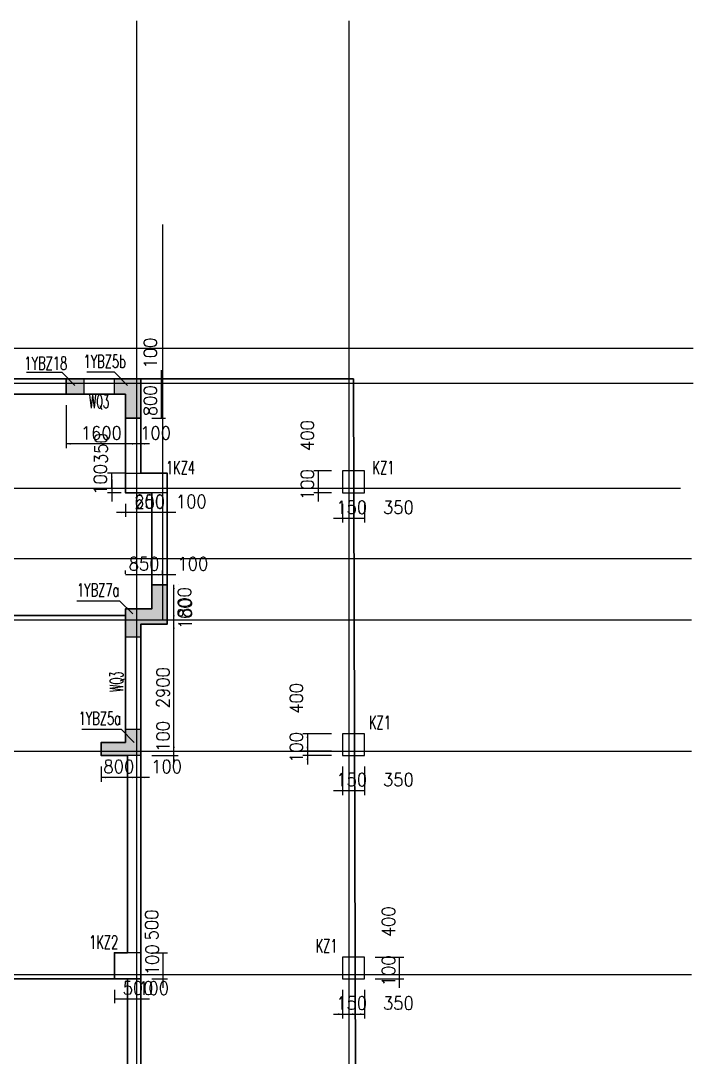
# Model space of a CAD drawing. Extents: x 387171 to 699106, y 11966 to 245688.
# Drawn here: x 649471 to 664810, y 215251 to 238913 of the extents above; entities that cross this region are included whole.
import ezdxf
from ezdxf.enums import TextEntityAlignment as Align

# ---------------------------------------------------------------- set-up
doc = ezdxf.new("R2010")
doc.units = 0
doc.header["$LTSCALE"] = 100
doc.header["$MEASUREMENT"] = 0
for name, color, linetype in [('b边缘构件', 235, 'Continuous'), ('COLU', 7, 'Continuous'), ('colu-主楼', 7, 'Continuous'), ('DIM', 3, 'Continuous'), ('DOTE', 253, 'Continuous'), ('NUM', 7, 'Continuous'), ('Q-TEXT', 2, 'Continuous'), ('TEXT', 7, 'Continuous'), ('THIN', 7, 'Continuous'), ('wall-主楼', 2, 'Continuous'), ('Y阴影', 254, 'Continuous'), ('小尺寸', 4, 'Continuous'), ('柱标注', 2, 'Continuous')]:
    doc.layers.add(name, color=color, linetype=linetype)
doc.styles.get("Standard").update_dxf_attribs({"font": 'standard'})
doc.dimstyles.get("Standard").update_dxf_attribs({"dimtxt": 300, "dimasz": 100, "dimexe": 100, "dimexo": 250, "dimgap": 100, "dimtad": 0, "dimtoh": 1, "dimdec": 0, "dimdsep": 46, "dimcen": 0.09, "dimclrt": 7, "dimadec": 0, "dimazin": 0, "dimtfac": 1, "dimtdec": 4, "dimtofl": 0, "dimtmove": 0, "dimatfit": 3, "dimfxl": 1, "dimtolj": 1, "dimtzin": 0, "dimarcsym": 0})

# ---------------------------------------------------------------- blocks, each defined once
blk = doc.blocks.new('*D299')
at = {"layer": '小尺寸', "color": 0, "linetype": 'ByBlock', "lineweight": -2}
for p, q in [((652108, 221888), (652108, 221537)), ((652208, 221888), (652208, 221537)), ((652408, 221637), (651908, 221637))]:
    blk.add_line(p, q, dxfattribs=at)
for points in [[(652108, 221637), (652008, 221620), (652008, 221653)], [(652208, 221637), (652308, 221653), (652308, 221620)]]:
    blk.add_solid(points, dxfattribs=at)
at = {"layer": '小尺寸', "color": 7, "linetype": 'Continuous', "lineweight": -2, "insert": (652798, 221887), "char_height": 300, "width": 476.67, "attachment_point": 5, "rotation": 360}
blk.add_mtext('100', dxfattribs=at)
blk = doc.blocks.new('*D26')
at = {"layer": '小尺寸', "color": 0, "linetype": 'ByBlock', "lineweight": -2}
for p, q in [((651308, 221888), (651308, 221537)), ((652108, 221888), (652108, 221537)), ((652108, 221637), (651308, 221637))]:
    blk.add_line(p, q, dxfattribs=at)
for points in [[(651308, 221637), (651408, 221653), (651408, 221620)], [(652108, 221637), (652008, 221620), (652008, 221653)]]:
    blk.add_solid(points, dxfattribs=at)
at = {"layer": '小尺寸', "color": 7, "linetype": 'Continuous', "lineweight": -2, "insert": (651708, 221887), "char_height": 300, "width": 566.67, "attachment_point": 5, "rotation": 360}
blk.add_mtext('800', dxfattribs=at)
blk = doc.blocks.new('*D228')
at = {"layer": '小尺寸', "color": 0, "linetype": 'ByBlock', "lineweight": -2}
for p, q in [((651551, 228438), (651551, 227938)), ((651858, 228238), (651451, 228238)), ((651758, 228138), (651451, 228138))]:
    blk.add_line(p, q, dxfattribs=at)
for points in [[(651551, 228238), (651534, 228338), (651567, 228338)], [(651551, 228138), (651567, 228038), (651534, 228038)]]:
    blk.add_solid(points, dxfattribs=at)
at = {"layer": '小尺寸', "color": 7, "linetype": 'Continuous', "lineweight": -2, "insert": (651286, 228443), "char_height": 300, "width": 476.67, "attachment_point": 5, "rotation": 90}
blk.add_mtext('100', dxfattribs=at)
blk = doc.blocks.new('*D1131')
at = {"layer": '小尺寸', "color": 0, "linetype": 'ByBlock', "lineweight": -2}
for p, q in [((652708, 227888), (652708, 227588)), ((652808, 227888), (652808, 227588)), ((653008, 227688), (652508, 227688))]:
    blk.add_line(p, q, dxfattribs=at)
for points in [[(652708, 227688), (652608, 227671), (652608, 227704)], [(652808, 227688), (652908, 227704), (652908, 227671)]]:
    blk.add_solid(points, dxfattribs=at)
at = {"layer": '小尺寸', "color": 7, "linetype": 'Continuous', "lineweight": -2, "insert": (653361, 227937), "char_height": 300, "width": 476.67, "attachment_point": 5, "rotation": 360}
blk.add_mtext('100', dxfattribs=at)
blk = doc.blocks.new('*D724')
at = {"layer": '小尺寸', "color": 0, "linetype": 'ByBlock', "lineweight": -2}
for p, q in [((652108, 227888), (652108, 227588)), ((652708, 227888), (652708, 227588)), ((652708, 227688), (652108, 227688))]:
    blk.add_line(p, q, dxfattribs=at)
for points in [[(652108, 227688), (652208, 227704), (652208, 227671)], [(652708, 227688), (652608, 227671), (652608, 227704)]]:
    blk.add_solid(points, dxfattribs=at)
at = {"layer": '小尺寸', "color": 7, "linetype": 'Continuous', "lineweight": -2, "insert": (652408, 227938), "char_height": 300, "width": 556.67, "attachment_point": 5, "rotation": 360}
blk.add_mtext('600', dxfattribs=at)
blk = doc.blocks.new('*D1642')
at = {"layer": '小尺寸', "color": 0, "linetype": 'ByBlock', "lineweight": -2}
for p, q in [((651858, 227888), (651858, 227588)), ((652108, 227888), (652108, 227588)), ((652308, 227688), (651658, 227688))]:
    blk.add_line(p, q, dxfattribs=at)
for points in [[(651858, 227688), (651758, 227671), (651758, 227704)], [(652108, 227688), (652208, 227704), (652208, 227671)]]:
    blk.add_solid(points, dxfattribs=at)
at = {"layer": '小尺寸', "color": 7, "linetype": 'Continuous', "lineweight": -2, "insert": (652412, 227932), "char_height": 300, "width": 566.67, "attachment_point": 5, "rotation": 360}
blk.add_mtext('250', dxfattribs=at)
blk = doc.blocks.new('*D1231')
at = {"layer": '小尺寸', "color": 0, "linetype": 'ByBlock', "lineweight": -2}
for p, q in [((652458, 230737), (652776, 230737)), ((652676, 230937), (652676, 230437)), ((652458, 230637), (652776, 230637))]:
    blk.add_line(p, q, dxfattribs=at)
for points in [[(652676, 230737), (652660, 230837), (652693, 230837)], [(652676, 230637), (652693, 230537), (652660, 230537)]]:
    blk.add_solid(points, dxfattribs=at)
at = {"layer": '小尺寸', "color": 7, "linetype": 'Continuous', "lineweight": -2, "insert": (652426, 231327), "char_height": 300, "width": 476.67, "attachment_point": 5, "rotation": 90}
blk.add_mtext('100', dxfattribs=at)
blk = doc.blocks.new('*D2149')
at = {"layer": '小尺寸', "color": 0, "linetype": 'ByBlock', "lineweight": -2}
for p, q in [((652458, 230637), (652776, 230637)), ((652676, 230637), (652676, 229837)), ((652458, 229837), (652776, 229837))]:
    blk.add_line(p, q, dxfattribs=at)
for points in [[(652676, 230637), (652693, 230537), (652660, 230537)], [(652676, 229837), (652660, 229937), (652693, 229937)]]:
    blk.add_solid(points, dxfattribs=at)
at = {"layer": '小尺寸', "color": 7, "linetype": 'Continuous', "lineweight": -2, "insert": (652426, 230237), "char_height": 300, "width": 566.67, "attachment_point": 5, "rotation": 90}
blk.add_mtext('800', dxfattribs=at)
blk = doc.blocks.new('*D1742')
at = {"layer": '小尺寸', "color": 0, "linetype": 'ByBlock', "lineweight": -2}
for p, q in [((652108, 229588), (652108, 229152)), ((652208, 229588), (652208, 229152)), ((652408, 229252), (651908, 229252))]:
    blk.add_line(p, q, dxfattribs=at)
for points in [[(652108, 229252), (652008, 229236), (652008, 229269)], [(652208, 229252), (652308, 229269), (652308, 229236)]]:
    blk.add_solid(points, dxfattribs=at)
at = {"layer": '小尺寸', "color": 7, "linetype": 'Continuous', "lineweight": -2, "insert": (652546, 229502), "char_height": 300, "width": 476.67, "attachment_point": 5, "rotation": 360}
blk.add_mtext('100', dxfattribs=at)
blk = doc.blocks.new('*D2685')
at = {"layer": '小尺寸', "color": 0, "linetype": 'ByBlock', "lineweight": -2}
for p, q in [((650508, 230138), (650508, 229152)), ((652108, 229588), (652108, 229152)), ((652108, 229252), (650508, 229252))]:
    blk.add_line(p, q, dxfattribs=at)
for points in [[(650508, 229252), (650608, 229269), (650608, 229236)], [(652108, 229252), (652008, 229236), (652008, 229269)]]:
    blk.add_solid(points, dxfattribs=at)
at = {"layer": '小尺寸', "color": 7, "linetype": 'Continuous', "lineweight": -2, "insert": (651308, 229502), "char_height": 300, "width": 685, "attachment_point": 5, "rotation": 360}
blk.add_mtext('1600', dxfattribs=at)
blk = doc.blocks.new('*D2039')
at = {"layer": '小尺寸', "color": 0, "linetype": 'ByBlock', "lineweight": -2}
for p, q in [((652965, 221938), (652965, 222438)), ((652958, 222238), (653065, 222238)), ((652458, 222138), (653065, 222138))]:
    blk.add_line(p, q, dxfattribs=at)
for points in [[(652965, 222238), (652948, 222338), (652982, 222338)], [(652965, 222138), (652982, 222038), (652948, 222038)]]:
    blk.add_solid(points, dxfattribs=at)
at = {"layer": '小尺寸', "color": 7, "linetype": 'Continuous', "lineweight": -2, "insert": (652715, 222576), "char_height": 300, "width": 476.67, "attachment_point": 5, "rotation": 90}
blk.add_mtext('100', dxfattribs=at)
blk = doc.blocks.new('*D2800')
at = {"layer": '小尺寸', "color": 0, "linetype": 'ByBlock', "lineweight": -2}
for p, q in [((652965, 222238), (652965, 225138)), ((653058, 225138), (653065, 225138)), ((652958, 222238), (653065, 222238))]:
    blk.add_line(p, q, dxfattribs=at)
for points in [[(652965, 225138), (652982, 225038), (652948, 225038)], [(652965, 222238), (652948, 222338), (652982, 222338)]]:
    blk.add_solid(points, dxfattribs=at)
at = {"layer": '小尺寸', "color": 7, "linetype": 'Continuous', "lineweight": -2, "insert": (652715, 223688), "char_height": 300, "width": 775, "attachment_point": 5, "rotation": 90}
blk.add_mtext('2900', dxfattribs=at)
blk = doc.blocks.new('*D2531')
at = {"layer": '小尺寸', "color": 0, "linetype": 'ByBlock', "lineweight": -2}
for p, q in [((652965, 224938), (652965, 225438)), ((653058, 225238), (653065, 225238)), ((653058, 225138), (653065, 225138))]:
    blk.add_line(p, q, dxfattribs=at)
for points in [[(652965, 225238), (652948, 225338), (652982, 225338)], [(652965, 225138), (652982, 225038), (652948, 225038)]]:
    blk.add_solid(points, dxfattribs=at)
at = {"layer": '小尺寸', "color": 7, "linetype": 'Continuous', "lineweight": -2, "insert": (653222, 225377), "char_height": 300, "width": 476.67, "attachment_point": 5, "rotation": 90}
blk.add_mtext('100', dxfattribs=at)
blk = doc.blocks.new('*D3292')
at = {"layer": '小尺寸', "color": 0, "linetype": 'ByBlock', "lineweight": -2}
for p, q in [((652965, 225238), (652965, 226038)), ((653058, 226038), (653065, 226038)), ((653058, 225238), (653065, 225238))]:
    blk.add_line(p, q, dxfattribs=at)
for points in [[(652965, 226038), (652982, 225938), (652948, 225938)], [(652965, 225238), (652948, 225338), (652982, 225338)]]:
    blk.add_solid(points, dxfattribs=at)
at = {"layer": '小尺寸', "color": 7, "linetype": 'Continuous', "lineweight": -2, "insert": (653207, 225632), "char_height": 300, "width": 566.67, "attachment_point": 5, "rotation": 90}
blk.add_mtext('800', dxfattribs=at)
blk = doc.blocks.new('*D3038')
at = {"layer": '小尺寸', "color": 0, "linetype": 'ByBlock', "lineweight": -2}
for p, q in [((653008, 226264), (652508, 226264)), ((652708, 226288), (652708, 226364)), ((652808, 226288), (652808, 226364))]:
    blk.add_line(p, q, dxfattribs=at)
for points in [[(652708, 226264), (652608, 226248), (652608, 226281)], [(652808, 226264), (652908, 226281), (652908, 226248)]]:
    blk.add_solid(points, dxfattribs=at)
at = {"layer": '小尺寸', "color": 7, "linetype": 'Continuous', "lineweight": -2, "insert": (653398, 226514), "char_height": 300, "width": 476.67, "attachment_point": 5, "rotation": 360}
blk.add_mtext('100', dxfattribs=at)
blk = doc.blocks.new('*D3804')
at = {"layer": '小尺寸', "color": 0, "linetype": 'ByBlock', "lineweight": -2}
for p, q in [((651858, 226288), (651858, 226364)), ((652708, 226264), (651858, 226264)), ((652708, 226288), (652708, 226364))]:
    blk.add_line(p, q, dxfattribs=at)
for points in [[(651858, 226264), (651958, 226281), (651958, 226248)], [(652708, 226264), (652608, 226248), (652608, 226281)]]:
    blk.add_solid(points, dxfattribs=at)
at = {"layer": '小尺寸', "color": 7, "linetype": 'Continuous', "lineweight": -2, "insert": (652283, 226514), "char_height": 300, "width": 566.67, "attachment_point": 5, "rotation": 360}
blk.add_mtext('850', dxfattribs=at)
blk = doc.blocks.new('*D1651')
at = {"layer": '小尺寸', "color": 0, "linetype": 'ByBlock', "lineweight": -2}
for p, q in [((651608, 216788), (651608, 216483)), ((652108, 216788), (652108, 216483)), ((651608, 216583), (652108, 216583))]:
    blk.add_line(p, q, dxfattribs=at)
for points in [[(651608, 216583), (651708, 216599), (651708, 216566)], [(652108, 216583), (652008, 216566), (652008, 216599)]]:
    blk.add_solid(points, dxfattribs=at)
at = {"layer": '小尺寸', "color": 7, "linetype": 'Continuous', "lineweight": -2, "insert": (652146, 216831), "char_height": 300, "width": 566.67, "attachment_point": 5}
blk.add_mtext('500', dxfattribs=at)
blk = doc.blocks.new('*D1391')
at = {"layer": '小尺寸', "color": 0, "linetype": 'ByBlock', "lineweight": -2}
for p, q in [((652108, 216788), (652108, 216483)), ((652208, 216788), (652208, 216483)), ((651908, 216583), (652408, 216583))]:
    blk.add_line(p, q, dxfattribs=at)
for points in [[(652108, 216583), (652008, 216566), (652008, 216599)], [(652208, 216583), (652308, 216599), (652308, 216566)]]:
    blk.add_solid(points, dxfattribs=at)
at = {"layer": '小尺寸', "color": 7, "linetype": 'Continuous', "lineweight": -2, "insert": (652500, 216828), "char_height": 300, "width": 476.67, "attachment_point": 5}
blk.add_mtext('100', dxfattribs=at)
blk = doc.blocks.new('*D2161')
at = {"layer": '小尺寸', "color": 0, "linetype": 'ByBlock', "lineweight": -2}
for p, q in [((652718, 216838), (652718, 217338)), ((652458, 217138), (652818, 217138)), ((652458, 217038), (652818, 217038))]:
    blk.add_line(p, q, dxfattribs=at)
for points in [[(652718, 217138), (652701, 217238), (652734, 217238)], [(652718, 217038), (652734, 216938), (652701, 216938)]]:
    blk.add_solid(points, dxfattribs=at)
at = {"layer": '小尺寸', "color": 7, "linetype": 'Continuous', "lineweight": -2, "insert": (652468, 217476), "char_height": 300, "width": 476.67, "attachment_point": 5, "rotation": 90}
blk.add_mtext('100', dxfattribs=at)
blk = doc.blocks.new('*D1912')
at = {"layer": '小尺寸', "color": 0, "linetype": 'ByBlock', "lineweight": -2}
for p, q in [((652458, 217638), (652818, 217638)), ((652718, 217138), (652718, 217638)), ((652458, 217138), (652818, 217138))]:
    blk.add_line(p, q, dxfattribs=at)
for points in [[(652718, 217638), (652734, 217538), (652701, 217538)], [(652718, 217138), (652701, 217238), (652734, 217238)]]:
    blk.add_solid(points, dxfattribs=at)
at = {"layer": '小尺寸', "color": 7, "linetype": 'Continuous', "lineweight": -2, "insert": (652458, 218271), "char_height": 300, "width": 566.67, "attachment_point": 5, "rotation": 90}
blk.add_mtext('500', dxfattribs=at)
blk = doc.blocks.new('*D1307')
at = {"layer": '小尺寸', "color": 0, "linetype": 'ByBlock', "lineweight": -2}
for p, q in [((651858, 228588), (651451, 228588)), ((651551, 228238), (651551, 228588)), ((651858, 228238), (651451, 228238))]:
    blk.add_line(p, q, dxfattribs=at)
for points in [[(651551, 228588), (651567, 228488), (651534, 228488)], [(651551, 228238), (651534, 228338), (651567, 228338)]]:
    blk.add_solid(points, dxfattribs=at)
at = {"layer": '小尺寸', "color": 7, "linetype": 'Continuous', "lineweight": -2, "insert": (651301, 229146), "char_height": 300, "width": 566.67, "attachment_point": 5, "rotation": 90}
blk.add_mtext('350', dxfattribs=at)
blk = doc.blocks.new('*D2699')
at = {"layer": 'DIM', "color": 0, "linetype": 'ByBlock', "lineweight": -2}
for p, q in [((656558, 222638), (655908, 222638)), ((656008, 222638), (656008, 222238)), ((656558, 222238), (655908, 222238))]:
    blk.add_line(p, q, dxfattribs=at)
for points in [[(656008, 222638), (656025, 222538), (655991, 222538)], [(656008, 222238), (655991, 222338), (656025, 222338)]]:
    blk.add_solid(points, dxfattribs=at)
at = {"layer": 'DIM', "color": 7, "linetype": 'Continuous', "lineweight": -2, "insert": (655758, 223444), "char_height": 300, "width": 576.67, "attachment_point": 5, "rotation": 90}
blk.add_mtext('400', dxfattribs=at)
blk = doc.blocks.new('*D2465')
at = {"layer": 'DIM', "color": 0, "linetype": 'ByBlock', "lineweight": -2}
for p, q in [((656008, 222438), (656008, 221938)), ((656558, 222238), (655908, 222238)), ((656558, 222138), (655908, 222138))]:
    blk.add_line(p, q, dxfattribs=at)
for points in [[(656008, 222238), (655991, 222338), (656025, 222338)], [(656008, 222138), (656025, 222038), (655991, 222038)]]:
    blk.add_solid(points, dxfattribs=at)
at = {"layer": 'DIM', "color": 7, "linetype": 'Continuous', "lineweight": -2, "insert": (655758, 222324), "char_height": 300, "width": 476.67, "attachment_point": 5, "rotation": 90}
blk.add_mtext('100', dxfattribs=at)
blk = doc.blocks.new('*D3239')
at = {"layer": 'DIM', "color": 0, "linetype": 'ByBlock', "lineweight": -2}
for p, q in [((656808, 221888), (656808, 221238)), ((656958, 221888), (656958, 221238)), ((656608, 221338), (657158, 221338))]:
    blk.add_line(p, q, dxfattribs=at)
for points in [[(656808, 221338), (656708, 221321), (656708, 221355)], [(656958, 221338), (657058, 221355), (657058, 221321)]]:
    blk.add_solid(points, dxfattribs=at)
at = {"layer": 'DIM', "color": 7, "linetype": 'Continuous', "lineweight": -2, "insert": (657019, 221588), "char_height": 300, "width": 476.67, "attachment_point": 5}
blk.add_mtext('150', dxfattribs=at)
blk = doc.blocks.new('*D2994')
at = {"layer": 'DIM', "color": 0, "linetype": 'ByBlock', "lineweight": -2}
for p, q in [((656958, 221888), (656958, 221238)), ((657308, 221888), (657308, 221238)), ((656958, 221338), (657308, 221338))]:
    blk.add_line(p, q, dxfattribs=at)
for points in [[(656958, 221338), (657058, 221355), (657058, 221321)], [(657308, 221338), (657208, 221321), (657208, 221355)]]:
    blk.add_solid(points, dxfattribs=at)
at = {"layer": 'DIM', "color": 7, "linetype": 'Continuous', "lineweight": -2, "insert": (658084, 221588), "char_height": 300, "width": 566.67, "attachment_point": 5}
blk.add_mtext('350', dxfattribs=at)
blk = doc.blocks.new('*D3765')
at = {"layer": 'DIM', "color": 0, "linetype": 'ByBlock', "lineweight": -2}
for p, q in [((656808, 216788), (656808, 216138)), ((656958, 216788), (656958, 216138)), ((656608, 216238), (657158, 216238))]:
    blk.add_line(p, q, dxfattribs=at)
for points in [[(656808, 216238), (656708, 216221), (656708, 216255)], [(656958, 216238), (657058, 216255), (657058, 216221)]]:
    blk.add_solid(points, dxfattribs=at)
at = {"layer": 'DIM', "color": 7, "linetype": 'Continuous', "lineweight": -2, "insert": (657019, 216488), "char_height": 300, "width": 476.67, "attachment_point": 5}
blk.add_mtext('150', dxfattribs=at)
blk = doc.blocks.new('*D3944')
at = {"layer": 'DIM', "color": 0, "linetype": 'ByBlock', "lineweight": -2}
for p, q in [((656958, 216788), (656958, 216138)), ((657308, 216788), (657308, 216138)), ((656958, 216238), (657308, 216238))]:
    blk.add_line(p, q, dxfattribs=at)
for points in [[(656958, 216238), (657058, 216255), (657058, 216221)], [(657308, 216238), (657208, 216221), (657208, 216255)]]:
    blk.add_solid(points, dxfattribs=at)
at = {"layer": 'DIM', "color": 7, "linetype": 'Continuous', "lineweight": -2, "insert": (658084, 216488), "char_height": 300, "width": 566.67, "attachment_point": 5}
blk.add_mtext('350', dxfattribs=at)
blk = doc.blocks.new('*D3711')
at = {"layer": 'DIM', "color": 0, "linetype": 'ByBlock', "lineweight": -2}
for p, q in [((658108, 216838), (658108, 217338)), ((657558, 217138), (658208, 217138)), ((657558, 217038), (658208, 217038))]:
    blk.add_line(p, q, dxfattribs=at)
for points in [[(658108, 217138), (658091, 217238), (658125, 217238)], [(658108, 217038), (658125, 216938), (658091, 216938)]]:
    blk.add_solid(points, dxfattribs=at)
at = {"layer": 'DIM', "color": 7, "linetype": 'Continuous', "lineweight": -2, "insert": (657858, 217224), "char_height": 300, "width": 476.67, "attachment_point": 5, "rotation": 90}
blk.add_mtext('100', dxfattribs=at)
blk = doc.blocks.new('*D3451')
at = {"layer": 'DIM', "color": 0, "linetype": 'ByBlock', "lineweight": -2}
for p, q in [((657558, 217538), (658208, 217538)), ((658108, 217138), (658108, 217538)), ((657558, 217138), (658208, 217138))]:
    blk.add_line(p, q, dxfattribs=at)
for points in [[(658108, 217538), (658125, 217438), (658091, 217438)], [(658108, 217138), (658091, 217238), (658125, 217238)]]:
    blk.add_solid(points, dxfattribs=at)
at = {"layer": 'DIM', "color": 7, "linetype": 'Continuous', "lineweight": -2, "insert": (657858, 218344), "char_height": 300, "width": 576.67, "attachment_point": 5, "rotation": 90}
blk.add_mtext('400', dxfattribs=at)
blk = doc.blocks.new('*D4520')
at = {"layer": 'DIM', "color": 0, "linetype": 'ByBlock', "lineweight": -2}
for p, q in [((656808, 227888), (656808, 227456)), ((656958, 227888), (656958, 227456)), ((656608, 227556), (657158, 227556))]:
    blk.add_line(p, q, dxfattribs=at)
for points in [[(656808, 227556), (656708, 227539), (656708, 227572)], [(656958, 227556), (657058, 227572), (657058, 227539)]]:
    blk.add_solid(points, dxfattribs=at)
at = {"layer": 'DIM', "color": 7, "linetype": 'Continuous', "lineweight": -2, "insert": (657019, 227806), "char_height": 300, "width": 476.67, "attachment_point": 5}
blk.add_mtext('150', dxfattribs=at)
blk = doc.blocks.new('*D4270')
at = {"layer": 'DIM', "color": 0, "linetype": 'ByBlock', "lineweight": -2}
for p, q in [((656958, 227888), (656958, 227456)), ((657308, 227888), (657308, 227456)), ((656958, 227556), (657308, 227556))]:
    blk.add_line(p, q, dxfattribs=at)
for points in [[(656958, 227556), (657058, 227572), (657058, 227539)], [(657308, 227556), (657208, 227539), (657208, 227572)]]:
    blk.add_solid(points, dxfattribs=at)
at = {"layer": 'DIM', "color": 7, "linetype": 'Continuous', "lineweight": -2, "insert": (658084, 227806), "char_height": 300, "width": 566.67, "attachment_point": 5}
blk.add_mtext('350', dxfattribs=at)
blk = doc.blocks.new('*D378')
at = {"layer": 'DIM', "color": 0, "linetype": 'ByBlock', "lineweight": -2}
for p, q in [((656558, 228638), (656158, 228638)), ((656258, 228638), (656258, 228238)), ((656558, 228238), (656158, 228238))]:
    blk.add_line(p, q, dxfattribs=at)
for points in [[(656258, 228638), (656275, 228538), (656241, 228538)], [(656258, 228238), (656241, 228338), (656275, 228338)]]:
    blk.add_solid(points, dxfattribs=at)
at = {"layer": 'DIM', "color": 7, "linetype": 'Continuous', "lineweight": -2, "insert": (656008, 229444), "char_height": 300, "width": 576.67, "attachment_point": 5, "rotation": 90}
blk.add_mtext('400', dxfattribs=at)
blk = doc.blocks.new('*D119')
at = {"layer": 'DIM', "color": 0, "linetype": 'ByBlock', "lineweight": -2}
for p, q in [((656258, 228438), (656258, 227938)), ((656558, 228238), (656158, 228238)), ((656558, 228138), (656158, 228138))]:
    blk.add_line(p, q, dxfattribs=at)
for points in [[(656258, 228238), (656241, 228338), (656275, 228338)], [(656258, 228138), (656275, 228038), (656241, 228038)]]:
    blk.add_solid(points, dxfattribs=at)
at = {"layer": 'DIM', "color": 7, "linetype": 'Continuous', "lineweight": -2, "insert": (656008, 228324), "char_height": 300, "width": 476.67, "attachment_point": 5, "rotation": 90}
blk.add_mtext('100', dxfattribs=at)

msp = doc.modelspace()

# ---------------------------------------------------------------- hatches: boundary and pattern name
at = {"layer": 'Y阴影'}
for points in [[(650908.1, 230737.9), (650908.1, 230387.9), (650508.1, 230387.9), (650508.1, 230737.9)], [(652208.1, 230737.9), (652208.1, 229837.9), (651858.1, 229837.9), (651858.1, 230387.9), (651608.1, 230387.9), (651608.1, 230737.9)], [(652808.1, 226037.9), (652808.1, 225137.9), (652208.1, 225137.9), (652208.1, 224837.9), (651858.1, 224837.9), (651858.1, 225487.9), (652458.1, 225487.9), (652458.1, 226037.9)], [(652208.1, 222137.9), (651308.1, 222137.9), (651308.1, 222437.9), (651858.1, 222437.9), (651858.1, 222737.9), (652208.1, 222737.9)]]:
    msp.add_hatch(color=256, dxfattribs=at).paths.add_polyline_path(points, flags=0)

# ---------------------------------------------------------------- linework, layer by layer
at = {"color": 6, "lineweight": 30}
msp.add_lwpolyline([(476181.3, 232428.8), (494258.1, 233154.4), (494258.1, 231537.9), (540808.1, 231537.9), (540808.1, 232387.9), (590208.1, 232387.9), (590208.1, 232187.9), (593108.1, 232187.9), (593108.1, 230737.9), (608058.1, 230737.9), (608058.1, 231687.9), (648158.1, 231687.9), (648158.1, 230737.9), (657058.1, 230737.9), (657158.1, 196187.9), (658248.2, 196187.9), (663075.9, 83077.9), (659946, 47787.8), (654318.1, 48286.9), (653832.2, 42808.4), (496133.5, 56794.9), (482757.4, 68610.1), (476181.3, 232428.8)], dxfattribs=at)
at = {"color": 2, "lineweight": 30}
for points in [[(645108.1, 231687.9), (648158.1, 231687.9), (648158.1, 230737.9), (652208.1, 230737.9), (652208.1, 228588.6), (652808.1, 228588.6), (652808.1, 226037.9), (652458.1, 226037.9), (652458.1, 228137.9), (651858.1, 228137.9), (651858.1, 230387.9), (647808.1, 230387.9), (647808.1, 231337.9), (645421.1, 231337.9), (645108.1, 231337.9), (645108.1, 231687.9)], [(652808.1, 226037.9), (652458.1, 226037.9), (652458.1, 225487.9), (651858.1, 225487.9), (651858.1, 222437.9), (651308.1, 222437.9), (651308.1, 222137.9), (651908.1, 222137.9), (651908.1, 217637.9), (651608.1, 217637.9), (651608.1, 217037.9), (651908.1, 217037.9), (651908.1, 211037.9), (652208.1, 211037.9), (652207.8, 225137.9), (652808.1, 225137.9), (652808.1, 226037.9)]]:
    msp.add_lwpolyline(points, dxfattribs=at)
at = {"color": 1, "lineweight": 30}
msp.add_lwpolyline([(608308.1, 217037.9), (652208.1, 217037.9), (652208.1, 225137.9), (652808.1, 225137.9), (652808.1, 228587.9), (652208.1, 228587.9), (652208.1, 230737.9), (648158.1, 230737.9)], dxfattribs=at)
at = {"color": 4, "lineweight": 30}
for points in [[(652808.1, 226037.9), (652458.1, 226037.9), (652458.1, 225487.9), (651858.1, 225487.9), (651858.1, 225337.9), (641908.1, 225337.9)], [(647108.1, 201537.9), (651608.1, 201537.9), (651608.8, 201287.9), (652208.1, 201287.9), (652207.8, 225137.9), (652808.1, 225137.9), (652808.1, 226037.9)]]:
    msp.add_lwpolyline(points, dxfattribs=at)
at = {"layer": 'b边缘构件'}
for points in [[(650508.1, 230737.9), (650508.1, 230387.9)], [(650908.1, 230737.9), (650908.1, 230387.9), (650508.1, 230387.9), (650508.1, 230737.9), (650908.1, 230737.9)], [(652208.1, 230737.9), (652208.1, 229837.9), (651858.1, 229837.9), (651858.1, 230387.9), (651608.1, 230387.9), (651608.1, 230737.9), (652208.1, 230737.9)], [(652208.1, 229837.9), (652208.1, 230737.9)], [(651858.1, 229837.9), (651858.1, 230387.9)], [(651858.1, 229837.9), (652208.1, 229837.9)], [(652808.1, 226037.9), (652808.1, 225137.9), (652208.1, 225137.9), (652208.1, 224837.9), (651858.1, 224837.9), (651858.1, 225487.9), (652458.1, 225487.9), (652458.1, 226037.9), (652808.1, 226037.9)], [(652458.1, 225487.9), (652458.1, 226037.9)], [(652808.1, 226037.9), (652458.1, 226037.9)], [(652808.1, 225137.9), (652808.1, 226037.9)], [(652458.1, 225487.9), (651858.1, 225487.9)], [(652808.1, 225137.9), (652208.1, 225137.9)], [(652208.1, 222137.9), (651308.1, 222137.9), (651308.1, 222437.9), (651858.1, 222437.9), (651858.1, 222737.9), (652208.1, 222737.9), (652208.1, 222137.9)]]:
    msp.add_lwpolyline(points, dxfattribs=at)
at = {"layer": 'COLU'}
for points in [[(656808.1, 228137.9), (657308.1, 228137.9), (657308.1, 228637.9), (656808.1, 228637.9)], [(656808.1, 222137.9), (657308.1, 222137.9), (657308.1, 222637.9), (656808.1, 222637.9)], [(656808.1, 217037.9), (657308.1, 217037.9), (657308.1, 217537.9), (656808.1, 217537.9)]]:
    msp.add_lwpolyline(points, close=True, dxfattribs=at)
at = {"layer": 'colu-主楼'}
for points in [[(651858.1, 228137.9), (651858.1, 228587.9), (652808.1, 228587.9), (652808.1, 228137.9)], [(652208.1, 217037.9), (652208.1, 217637.9), (651608.1, 217637.9), (651608.1, 217037.9)]]:
    msp.add_lwpolyline(points, close=True, dxfattribs=at)
at = {"layer": 'DOTE'}
for p, q in [((652108.1, 238913.1), (652108.1, 196087.9)), ((656958.1, 238913.1), (656958.1, 195837.9)), ((652708.1, 234260.7), (652708.1, 225237.9)), ((608308.1, 231437.9), (664810.3, 231437.9)), ((590108.1, 230637.9), (664810.3, 230637.9)), ((664518.6, 228237.9), (647908.1, 228237.9)), ((599084.7, 226637.9), (664768.6, 226637.9)), ((599084.7, 225237.9), (664768.6, 225237.9)), ((602058.1, 222237.9), (664768.6, 222237.9)), ((608408.1, 217137.9), (664768.6, 217137.9))]:
    msp.add_line(p, q, dxfattribs=at)
at = {"layer": 'THIN', "color": 200}
for p, q in [((649598.6, 230887.9), (650408.1, 230887.9)), ((650708.1, 230587.9), (650408.1, 230887.9)), ((650753.5, 225670), (651726.4, 225670)), ((652026.4, 225370), (651726.4, 225670)), ((650862.9, 222737.9), (651758.1, 222737.9)), ((652058.1, 222437.9), (651758.1, 222737.9))]:
    msp.add_line(p, q, dxfattribs=at)
msp.add_lwpolyline([(651908.1, 230587.9), (651608.1, 230887.9), (650978.1, 230887.9)], dxfattribs=at)
at = {"layer": 'wall-主楼'}
for points in [[(652208.1, 229837.9), (652208.1, 230737.9), (650508.1, 230737.9), (650508.1, 230387.9), (651858.1, 230387.9), (651858.1, 229837.9)], [(651858.1, 225487.9), (652458.1, 225487.9), (652458.1, 226037.9), (652808.1, 226037.9), (652808.1, 225137.9), (652208.1, 225137.9), (652208.1, 222137.9), (651308.1, 222137.9), (651308.1, 222437.9), (651858.1, 222437.9)]]:
    msp.add_lwpolyline(points, close=True, dxfattribs=at)

# ---------------------------------------------------------------- texts
at = {"layer": 'NUM', "color": 200, "width": 0.7}
for p in [(657414.1, 222744), (656196.5, 217644)]:
    msp.add_text('KZ1', height=300, dxfattribs=at).set_placement(p)
at = {"layer": 'Q-TEXT', "color": 3, "width": 0.6}
msp.add_text('WQ3', height=300, dxfattribs=at).set_placement((651024.4, 230069.7))
msp.add_text('WQ3', height=300, rotation=90, dxfattribs=at).set_placement((651805.3, 223592.9))
at = {"layer": 'TEXT', "color": 200, "width": 0.7}
for s, p in [('1YBZ18', (649553.5, 230944.3)), ('1YBZ5b', (650902.3, 230987.9)), ('1YBZ7a', (650752, 225770)), ('1YBZ5a', (650789.7, 222837.9))]:
    msp.add_text(s, height=300, rotation=360, dxfattribs=at).set_placement(p)
at = {"layer": '柱标注', "color": 200, "width": 0.7}
for s, p in [('1KZ4', (653113.7, 228710.8)), ('KZ1', (657744.3, 228710.8)), ('1KZ2', (651361.9, 217877.7))]:
    msp.add_text(s, height=300, dxfattribs=at).set_placement(p, align=Align.MIDDLE_CENTER)

# ---------------------------------------------------------------- dimensions: what is measured, and where the dimension line sits
at = {"layer": 'DIM', "color": 200}
for base, p1, p2, picture, middle in [((656258, 228237.9), (656808.1, 228637.9), (656808.1, 228237.9), '*D378', (656008, 228856)), ((656258, 228137.9), (656808.1, 228237.9), (656808.1, 228137.9), '*D119', (656008, 227936))]:
    dim = msp.add_linear_dim(base=base, p1=p1, p2=p2, angle=90, dimstyle='Standard', dxfattribs=at)
    dim.commit()
    dim.dimension.update_dxf_attribs({"geometry": picture, "text_midpoint": middle})
for base, p1, p2, picture, middle in [((656958.1, 227555.7), (656808.1, 228137.9), (656958.1, 228137.9), '*D4520', (656606.1, 227805.7)), ((657308.1, 227555.7), (656958.1, 228137.9), (657308.1, 228137.9), '*D4270', (657526.1, 227805.7))]:
    dim = msp.add_linear_dim(base=base, p1=p1, p2=p2, dimstyle='Standard', dxfattribs=at)
    dim.commit()
    dim.dimension.update_dxf_attribs({"geometry": picture, "text_midpoint": middle})
for p1, p2, picture, middle in [((656808.1, 222637.9), (656808.1, 222237.9), '*D2699', (655758.1, 222856)), ((656808.1, 222237.9), (656808.1, 222137.9), '*D2465', (655758.1, 221936)), ((656808.1, 222137.9), (656958.1, 222137.9), '*D3239', (656606.1, 221587.9)), ((656958.1, 222137.9), (657308.1, 222137.9), '*D2994', (657526.1, 221587.9)), ((657308.1, 217137.9), (657308.1, 217537.9), '*D3451', (657858.1, 217756)), ((657308.1, 217037.9), (657308.1, 217137.9), '*D3711', (657858.1, 216836)), ((656808.1, 217037.9), (656958.1, 217037.9), '*D3765', (656606.1, 216487.9)), ((656958.1, 217037.9), (657308.1, 217037.9), '*D3944', (657526.1, 216487.9))]:
    dim = msp.add_aligned_dim(p1=p1, p2=p2, distance=-800, dimstyle='Standard', dxfattribs=at)
    dim.commit()
    dim.dimension.update_dxf_attribs({"geometry": picture, "text_midpoint": middle})
at = {"layer": '小尺寸'}
for base, p1, p2, angle, picture, middle in [((652676.4, 230636.7), (652208.1, 230736.7), (652208.1, 230636.7), 90, '*D1231', (652426.4, 230938.6)), ((652676.4, 229836.7), (652208.1, 230636.7), (652208.1, 229836.7), 90, '*D2149', (652426.4, 230236.7)), ((650508.1, 229252.5), (652108.1, 229837.9), (650508.1, 230387.9), 180, '*D2685', (651308.1, 229502.5)), ((652108.1, 229252.5), (652208.1, 229837.9), (652108.1, 229837.9), 180, '*D1742', (652158.1, 229502.5)), ((651550.6, 228587.9), (652108.1, 228237.9), (652108.1, 228587.9), 90, '*D1307', (651300.6, 228587.9)), ((651550.6, 228137.9), (652108.1, 228237.9), (652008.1, 228137.9), 90, '*D228', (651285.6, 228055.1)), ((651858.1, 227687.5), (652108.1, 228137.9), (651858.1, 228137.9), 180, '*D1642', (651904, 227931.6)), ((652108.1, 227687.5), (652708.1, 228137.9), (652108.1, 228137.9), 180, '*D724', (652408.1, 227937.5)), ((652708.1, 227687.5), (652808.1, 228137.9), (652708.1, 228137.9), 180, '*D1131', (652972.6, 227937.3)), ((651858.1, 226264.3), (652708.1, 226037.9), (651858.1, 226037.9), 180, '*D3804', (652283.1, 226514.3)), ((652708.1, 226264.3), (652808.1, 226037.9), (652708.1, 226037.9), 180, '*D3038', (653010, 226514.3)), ((652965, 226037.9), (652808.1, 225237.9), (652808.1, 226037.9), 90, '*D3292', (653207.5, 225632.4)), ((652965, 225237.9), (652808.1, 225137.9), (652808.1, 225237.9), 90, '*D2531', (653221.5, 224988.6)), ((652965, 225137.9), (652708.1, 222237.9), (652808.1, 225137.9), 90, '*D2800', (652715, 223687.9)), ((652965, 222237.9), (652208.1, 222137.9), (652708.1, 222237.9), 90, '*D2039', (652715, 222187.9)), ((651308.1, 221636.6), (652108.1, 222137.9), (651308.1, 222137.9), 180, '*D26', (651708.1, 221886.6)), ((652108.1, 221636.6), (652208.1, 222137.9), (652108.1, 222137.9), 180, '*D299', (652410, 221886.6)), ((652717.7, 217637.9), (652208.1, 217137.9), (652208.1, 217637.9), 90, '*D1912', (652458.1, 217637.9)), ((652717.7, 217137.9), (652208.1, 217037.9), (652208.1, 217137.9), 90, '*D2161', (652467.7, 217087.9))]:
    dim = msp.add_linear_dim(base=base, p1=p1, p2=p2, angle=angle, dimstyle='Standard', dxfattribs=at)
    dim.commit()
    dim.dimension.update_dxf_attribs({"geometry": picture, "text_midpoint": middle})
for base, p1, p2, picture, middle in [((652108.1, 216582.6), (651608.1, 217037.9), (652108.1, 217037.9), '*D1651', (651512.7, 216830.9)), ((652208.1, 216582.6), (652108.1, 217037.9), (652208.1, 217037.9), '*D1391', (652112, 216828.1))]:
    dim = msp.add_linear_dim(base=base, p1=p1, p2=p2, dimstyle='Standard', dxfattribs=at)
    dim.commit()
    dim.dimension.update_dxf_attribs({"geometry": picture, "text_midpoint": middle})

doc.saveas('drawing.dxf')
